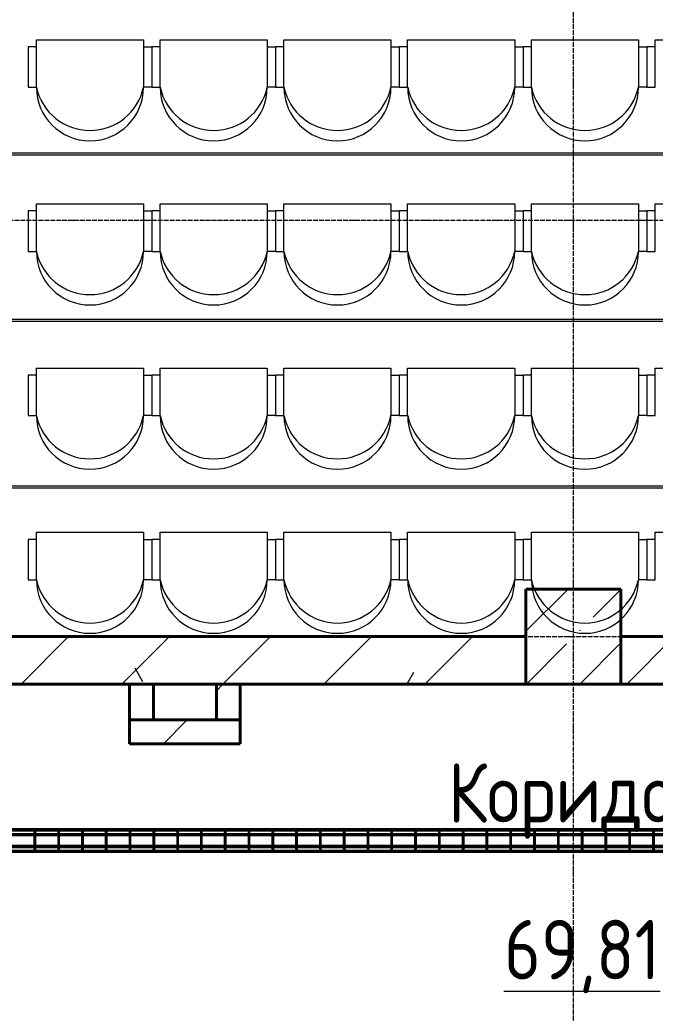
# Model space of a CAD drawing. Header units: millimetres. Extents: x 0 to 351840, y -132678 to 32417.
# Drawn here: x 318507 to 321177, y -43071 to -38896 of the extents above; entities that cross this region are included whole.
import ezdxf
from ezdxf import colors
from ezdxf.entities.mleader import LeaderData, LeaderLine
from ezdxf.math import Vec2, Vec3

# ---------------------------------------------------------------- set-up
doc = ezdxf.new("R2010")
doc.units = ezdxf.units.MM
doc.linetypes.add('BI_линия_сетки', pattern=[25, 20, -2.5, 0, -2.5])
for name, color, linetype, lineweight in [('E-CABL-TRAY-IDEN', 7, 'Continuous', 9), ('Марки помещений', 7, 'Continuous', 20), ('Несущие колонны', 7, 'Continuous', 18), ('Оси', 7, 'Continuous', 9), ('Стены внутренние', 7, 'Continuous', 18), ('Стены наружные', 7, 'Continuous', 18), ('Стены несущие', 7, 'Continuous', 18)]:
    doc.layers.add(name, color=color, linetype=linetype, lineweight=lineweight)
doc.layers.add('Линии', color=7, linetype='Continuous', lineweight=9, true_color=0x00a600)
doc.styles.add('GOST Common_1', font='GOST Common.ttf', dxfattribs={"width": 0.9, "height": 250})
doc.styles.add('новый', font='Шрифт GOST2304A.ttf', dxfattribs={"width": 0.8, "height": 250})
pattern_1 = [(0, (2e-10, 1e-10), (1625.6, 406.4), [67.056, -1152.144, 67.056, -1152.144, -6502.4]), (0, (2e-10, 1e-10), (1625.6, 406.4), [-2438.4, 67.056, -2371.344, 67.056, -1152.144, -2844.8]), (0, (2e-10, 1e-10), (1625.6, 406.4), [-6096, 67.056, -745.744, 67.056, -1964.944]), (120, (609.6, 203.2), (-1164.753, 1204.611), [67.056, -1152.144, 67.056, -1152.144, -6502.4]), (120, (609.6, 203.2), (-1164.753, 1204.611), [-2438.4, 67.056, -2371.344, 67.056, -1152.144, -2844.8]), (120, (609.6, 203.2), (-1164.753, 1204.611), [-6096, 67.056, -745.744, 67.056, -1964.944]), (240, (812.8, 1016), (-460.847, -1611.011), [67.056, -1152.144, 67.056, -1152.144, -6502.4]), (240, (812.8, 1016), (-460.847, -1611.011), [-2438.4, 67.056, -2371.344, 67.056, -1152.144, -2844.8]), (240, (812.8, 1016), (-460.847, -1611.011), [-6096, 67.056, -745.744, 67.056, -1964.944])]
pattern_2 = [(45, (2e-10, 1e-10), (-212.132, 212.132), [])]

# ---------------------------------------------------------------- blocks, each defined once
blk = doc.blocks.new('_DotSmall')
at = {"color": 0, "linetype": 'ByBlock', "const_width": 0.5}
blk.add_lwpolyline([(-0.0625, 0, 1), (0.0625, 0, 1)], format="xyb", close=True, dxfattribs=at)
blk = doc.blocks.new('*U53')
at = {"color": 0, "linetype": 'ByBlock', "lineweight": -2}
for p, q in [((19801.5, 47.5), (187, 47.5)), ((287.3, 42.5), (19801.5, 42.5)), ((6887.3, 42.5), (6887.3, 41.5)), ((6892.3, 41.5), (6892.3, 42.5)), ((6987.3, 42.5), (6987.3, 41.5)), ((6992.3, 41.5), (6992.3, 42.5)), ((7087.3, 42.5), (7087.3, 41.5)), ((7092.3, 41.5), (7092.3, 42.5)), ((7187.3, 42.5), (7187.3, 41.5)), ((7192.3, 41.5), (7192.3, 42.5)), ((7287.3, 42.5), (7287.3, 41.5)), ((7292.3, 41.5), (7292.3, 42.5)), ((7387.3, 42.5), (7387.3, 41.5)), ((7392.3, 41.5), (7392.3, 42.5)), ((7487.3, 42.5), (7487.3, 41.5)), ((7492.3, 41.5), (7492.3, 42.5)), ((7587.3, 42.5), (7587.3, 41.5)), ((7592.3, 41.5), (7592.3, 42.5)), ((7687.3, 42.5), (7687.3, 41.5)), ((7692.3, 41.5), (7692.3, 42.5)), ((7787.3, 42.5), (7787.3, 41.5)), ((7792.3, 41.5), (7792.3, 42.5)), ((7887.3, 42.5), (7887.3, 41.5)), ((7892.3, 41.5), (7892.3, 42.5)), ((7987.3, 42.5), (7987.3, 41.5)), ((7992.3, 41.5), (7992.3, 42.5)), ((8087.3, 42.5), (8087.3, 41.5)), ((8092.3, 41.5), (8092.3, 42.5)), ((8187.3, 42.5), (8187.3, 41.5)), ((8192.3, 41.5), (8192.3, 42.5)), ((8287.3, 42.5), (8287.3, 41.5)), ((8292.3, 41.5), (8292.3, 42.5)), ((8387.3, 42.5), (8387.3, 41.5)), ((8392.3, 41.5), (8392.3, 42.5)), ((8487.3, 42.5), (8487.3, 41.5)), ((8492.3, 41.5), (8492.3, 42.5)), ((8587.3, 42.5), (8587.3, 41.5)), ((8592.3, 41.5), (8592.3, 42.5)), ((8687.3, 42.5), (8687.3, 41.5)), ((8692.3, 41.5), (8692.3, 42.5)), ((8787.3, 42.5), (8787.3, 41.5)), ((8792.3, 41.5), (8792.3, 42.5)), ((8887.3, 42.5), (8887.3, 41.5)), ((8892.3, 41.5), (8892.3, 42.5)), ((8987.3, 42.5), (8987.3, 41.5)), ((8992.3, 41.5), (8992.3, 42.5)), ((9087.3, 42.5), (9087.3, 41.5)), ((9092.3, 41.5), (9092.3, 42.5)), ((9187.3, 42.5), (9187.3, 41.5)), ((9192.3, 41.5), (9192.3, 42.5)), ((9287.3, 42.5), (9287.3, 41.5)), ((9292.3, 41.5), (9292.3, 42.5)), ((9387.3, 42.5), (9387.3, 41.5)), ((9392.3, 41.5), (9392.3, 42.5)), ((9487.3, 42.5), (9487.3, 41.5)), ((9492.3, 41.5), (9492.3, 42.5)), ((19801.5, 27.5), (292.3, 27.5)), ((292.3, 22.5), (19801.5, 22.5)), ((6887.3, 41.5), (6887.3, 40)), ((6887.3, 40), (6887.3, 37.5)), ((6887.3, 37.5), (6887.3, -37.5)), ((6892.3, 40), (6892.3, 41.5)), ((6892.3, 37.5), (6892.3, 40)), ((6892.3, -37.5), (6892.3, 37.5)), ((6987.3, 41.5), (6987.3, 40)), ((6987.3, 40), (6987.3, 37.5)), ((6987.3, 37.5), (6987.3, -37.5)), ((6992.3, 40), (6992.3, 41.5)), ((6992.3, 37.5), (6992.3, 40)), ((6992.3, -37.5), (6992.3, 37.5)), ((7087.3, 41.5), (7087.3, 40)), ((7087.3, 40), (7087.3, 37.5)), ((7087.3, 37.5), (7087.3, -37.5)), ((7092.3, 40), (7092.3, 41.5)), ((7092.3, 37.5), (7092.3, 40)), ((7092.3, -37.5), (7092.3, 37.5)), ((7187.3, 41.5), (7187.3, 40)), ((7187.3, 40), (7187.3, 37.5)), ((7187.3, 37.5), (7187.3, -37.5)), ((7192.3, 40), (7192.3, 41.5)), ((7192.3, 37.5), (7192.3, 40)), ((7192.3, -37.5), (7192.3, 37.5)), ((7287.3, 41.5), (7287.3, 40)), ((7287.3, 40), (7287.3, 37.5)), ((7287.3, 37.5), (7287.3, -37.5)), ((7292.3, 40), (7292.3, 41.5)), ((7292.3, 37.5), (7292.3, 40)), ((7292.3, -37.5), (7292.3, 37.5)), ((7387.3, 41.5), (7387.3, 40)), ((7387.3, 40), (7387.3, 37.5)), ((7387.3, 37.5), (7387.3, -37.5)), ((7392.3, 40), (7392.3, 41.5)), ((7392.3, 37.5), (7392.3, 40)), ((7392.3, -37.5), (7392.3, 37.5)), ((7487.3, 41.5), (7487.3, 40)), ((7487.3, 40), (7487.3, 37.5)), ((7487.3, 37.5), (7487.3, -37.5)), ((7492.3, 40), (7492.3, 41.5)), ((7492.3, 37.5), (7492.3, 40)), ((7492.3, -37.5), (7492.3, 37.5)), ((7587.3, 41.5), (7587.3, 40)), ((7587.3, 40), (7587.3, 37.5)), ((7587.3, 37.5), (7587.3, -37.5)), ((7592.3, 40), (7592.3, 41.5)), ((7592.3, 37.5), (7592.3, 40)), ((7592.3, -37.5), (7592.3, 37.5)), ((7687.3, 41.5), (7687.3, 40)), ((7687.3, 40), (7687.3, 37.5)), ((7687.3, 37.5), (7687.3, -37.5)), ((7692.3, 40), (7692.3, 41.5)), ((7692.3, 37.5), (7692.3, 40)), ((7692.3, -37.5), (7692.3, 37.5)), ((7787.3, 41.5), (7787.3, 40)), ((7787.3, 40), (7787.3, 37.5)), ((7787.3, 37.5), (7787.3, -37.5)), ((7792.3, 40), (7792.3, 41.5)), ((7792.3, 37.5), (7792.3, 40)), ((7792.3, -37.5), (7792.3, 37.5)), ((7887.3, 41.5), (7887.3, 40)), ((7887.3, 40), (7887.3, 37.5)), ((7887.3, 37.5), (7887.3, -37.5)), ((7892.3, 40), (7892.3, 41.5)), ((7892.3, 37.5), (7892.3, 40)), ((7892.3, -37.5), (7892.3, 37.5)), ((7987.3, 41.5), (7987.3, 40)), ((7987.3, 40), (7987.3, 37.5)), ((7987.3, 37.5), (7987.3, -37.5)), ((7992.3, 40), (7992.3, 41.5)), ((7992.3, 37.5), (7992.3, 40)), ((7992.3, -37.5), (7992.3, 37.5)), ((8087.3, 41.5), (8087.3, 40)), ((8087.3, 40), (8087.3, 37.5)), ((8087.3, 37.5), (8087.3, -37.5)), ((8092.3, 40), (8092.3, 41.5)), ((8092.3, 37.5), (8092.3, 40)), ((8092.3, -37.5), (8092.3, 37.5)), ((8187.3, 41.5), (8187.3, 40)), ((8187.3, 40), (8187.3, 37.5)), ((8187.3, 37.5), (8187.3, -37.5)), ((8192.3, 40), (8192.3, 41.5)), ((8192.3, 37.5), (8192.3, 40)), ((8192.3, -37.5), (8192.3, 37.5)), ((8287.3, 41.5), (8287.3, 40)), ((8287.3, 40), (8287.3, 37.5)), ((8287.3, 37.5), (8287.3, -37.5)), ((8292.3, 40), (8292.3, 41.5)), ((8292.3, 37.5), (8292.3, 40)), ((8292.3, -37.5), (8292.3, 37.5)), ((8387.3, 41.5), (8387.3, 40)), ((8387.3, 40), (8387.3, 37.5)), ((8387.3, 37.5), (8387.3, -37.5)), ((8392.3, 40), (8392.3, 41.5)), ((8392.3, 37.5), (8392.3, 40)), ((8392.3, -37.5), (8392.3, 37.5)), ((8487.3, 41.5), (8487.3, 40)), ((8487.3, 40), (8487.3, 37.5)), ((8487.3, 37.5), (8487.3, -37.5)), ((8492.3, 40), (8492.3, 41.5)), ((8492.3, 37.5), (8492.3, 40)), ((8492.3, -37.5), (8492.3, 37.5)), ((8587.3, 41.5), (8587.3, 40)), ((8587.3, 40), (8587.3, 37.5)), ((8587.3, 37.5), (8587.3, -37.5)), ((8592.3, 40), (8592.3, 41.5)), ((8592.3, 37.5), (8592.3, 40)), ((8592.3, -37.5), (8592.3, 37.5)), ((8687.3, 41.5), (8687.3, 40)), ((8687.3, 40), (8687.3, 37.5)), ((8687.3, 37.5), (8687.3, -37.5)), ((8692.3, 40), (8692.3, 41.5)), ((8692.3, 37.5), (8692.3, 40)), ((8692.3, -37.5), (8692.3, 37.5)), ((8787.3, 41.5), (8787.3, 40)), ((8787.3, 40), (8787.3, 37.5)), ((8787.3, 37.5), (8787.3, -37.5)), ((8792.3, 40), (8792.3, 41.5)), ((8792.3, 37.5), (8792.3, 40)), ((8792.3, -37.5), (8792.3, 37.5)), ((8887.3, 41.5), (8887.3, 40)), ((8887.3, 40), (8887.3, 37.5)), ((8887.3, 37.5), (8887.3, -37.5)), ((8892.3, 40), (8892.3, 41.5)), ((8892.3, 37.5), (8892.3, 40)), ((8892.3, -37.5), (8892.3, 37.5)), ((8987.3, 41.5), (8987.3, 40)), ((8987.3, 40), (8987.3, 37.5)), ((8987.3, 37.5), (8987.3, -37.5)), ((8992.3, 40), (8992.3, 41.5)), ((8992.3, 37.5), (8992.3, 40)), ((8992.3, -37.5), (8992.3, 37.5)), ((9087.3, 41.5), (9087.3, 40)), ((9087.3, 40), (9087.3, 37.5)), ((9087.3, 37.5), (9087.3, -37.5)), ((9092.3, 40), (9092.3, 41.5)), ((9092.3, 37.5), (9092.3, 40)), ((9092.3, -37.5), (9092.3, 37.5)), ((9187.3, 41.5), (9187.3, 40)), ((9187.3, 40), (9187.3, 37.5)), ((9187.3, 37.5), (9187.3, -37.5)), ((9192.3, 40), (9192.3, 41.5)), ((9192.3, 37.5), (9192.3, 40)), ((9192.3, -37.5), (9192.3, 37.5)), ((9287.3, 41.5), (9287.3, 40)), ((9287.3, 40), (9287.3, 37.5)), ((9287.3, 37.5), (9287.3, -37.5)), ((9292.3, 40), (9292.3, 41.5)), ((9292.3, 37.5), (9292.3, 40)), ((9292.3, -37.5), (9292.3, 37.5)), ((9387.3, 41.5), (9387.3, 40)), ((9387.3, 40), (9387.3, 37.5)), ((9387.3, 37.5), (9387.3, -37.5)), ((9392.3, 40), (9392.3, 41.5)), ((9392.3, 37.5), (9392.3, 40)), ((9392.3, -37.5), (9392.3, 37.5)), ((9487.3, 41.5), (9487.3, 40)), ((9487.3, 40), (9487.3, 37.5)), ((9487.3, 37.5), (9487.3, -37.5)), ((9492.3, 40), (9492.3, 41.5)), ((9492.3, 37.5), (9492.3, 40)), ((9492.3, -37.5), (9492.3, 37.5)), ((19801.5, -22.5), (292.3, -22.5)), ((292.3, -27.5), (19801.5, -27.5)), ((6887.3, -37.5), (6887.3, -40)), ((6887.3, -40), (6887.3, -41.5)), ((6887.3, -41.5), (6887.3, -42.5)), ((6892.3, -40), (6892.3, -37.5)), ((6892.3, -41.5), (6892.3, -40)), ((6892.3, -42.5), (6892.3, -41.5)), ((6987.3, -37.5), (6987.3, -40)), ((6987.3, -40), (6987.3, -41.5)), ((6987.3, -41.5), (6987.3, -42.5)), ((6992.3, -40), (6992.3, -37.5)), ((6992.3, -41.5), (6992.3, -40)), ((6992.3, -42.5), (6992.3, -41.5)), ((7087.3, -37.5), (7087.3, -40)), ((7087.3, -40), (7087.3, -41.5)), ((7087.3, -41.5), (7087.3, -42.5)), ((7092.3, -40), (7092.3, -37.5)), ((7092.3, -41.5), (7092.3, -40)), ((7092.3, -42.5), (7092.3, -41.5)), ((7187.3, -37.5), (7187.3, -40)), ((7187.3, -40), (7187.3, -41.5)), ((7187.3, -41.5), (7187.3, -42.5)), ((7192.3, -40), (7192.3, -37.5)), ((7192.3, -41.5), (7192.3, -40)), ((7192.3, -42.5), (7192.3, -41.5)), ((7287.3, -37.5), (7287.3, -40)), ((7287.3, -40), (7287.3, -41.5)), ((7287.3, -41.5), (7287.3, -42.5)), ((7292.3, -40), (7292.3, -37.5)), ((7292.3, -41.5), (7292.3, -40)), ((7292.3, -42.5), (7292.3, -41.5)), ((7387.3, -37.5), (7387.3, -40)), ((7387.3, -40), (7387.3, -41.5)), ((7387.3, -41.5), (7387.3, -42.5)), ((7392.3, -40), (7392.3, -37.5)), ((7392.3, -41.5), (7392.3, -40)), ((7392.3, -42.5), (7392.3, -41.5)), ((7487.3, -37.5), (7487.3, -40)), ((7487.3, -40), (7487.3, -41.5)), ((7487.3, -41.5), (7487.3, -42.5)), ((7492.3, -40), (7492.3, -37.5)), ((7492.3, -41.5), (7492.3, -40)), ((7492.3, -42.5), (7492.3, -41.5)), ((7587.3, -37.5), (7587.3, -40)), ((7587.3, -40), (7587.3, -41.5)), ((7587.3, -41.5), (7587.3, -42.5)), ((7592.3, -40), (7592.3, -37.5)), ((7592.3, -41.5), (7592.3, -40)), ((7592.3, -42.5), (7592.3, -41.5)), ((7687.3, -37.5), (7687.3, -40)), ((7687.3, -40), (7687.3, -41.5)), ((7687.3, -41.5), (7687.3, -42.5)), ((7692.3, -40), (7692.3, -37.5)), ((7692.3, -41.5), (7692.3, -40)), ((7692.3, -42.5), (7692.3, -41.5)), ((7787.3, -37.5), (7787.3, -40)), ((7787.3, -40), (7787.3, -41.5)), ((7787.3, -41.5), (7787.3, -42.5)), ((7792.3, -40), (7792.3, -37.5)), ((7792.3, -41.5), (7792.3, -40)), ((7792.3, -42.5), (7792.3, -41.5)), ((7887.3, -37.5), (7887.3, -40)), ((7887.3, -40), (7887.3, -41.5)), ((7887.3, -41.5), (7887.3, -42.5)), ((7892.3, -40), (7892.3, -37.5)), ((7892.3, -41.5), (7892.3, -40)), ((7892.3, -42.5), (7892.3, -41.5)), ((7987.3, -37.5), (7987.3, -40)), ((7987.3, -40), (7987.3, -41.5)), ((7987.3, -41.5), (7987.3, -42.5)), ((7992.3, -40), (7992.3, -37.5)), ((7992.3, -41.5), (7992.3, -40)), ((7992.3, -42.5), (7992.3, -41.5)), ((8087.3, -37.5), (8087.3, -40)), ((8087.3, -40), (8087.3, -41.5)), ((8087.3, -41.5), (8087.3, -42.5)), ((8092.3, -40), (8092.3, -37.5)), ((8092.3, -41.5), (8092.3, -40)), ((8092.3, -42.5), (8092.3, -41.5)), ((8187.3, -37.5), (8187.3, -40)), ((8187.3, -40), (8187.3, -41.5)), ((8187.3, -41.5), (8187.3, -42.5)), ((8192.3, -40), (8192.3, -37.5)), ((8192.3, -41.5), (8192.3, -40)), ((8192.3, -42.5), (8192.3, -41.5)), ((8287.3, -37.5), (8287.3, -40)), ((8287.3, -40), (8287.3, -41.5)), ((8287.3, -41.5), (8287.3, -42.5)), ((8292.3, -40), (8292.3, -37.5)), ((8292.3, -41.5), (8292.3, -40)), ((8292.3, -42.5), (8292.3, -41.5)), ((8387.3, -37.5), (8387.3, -40)), ((8387.3, -40), (8387.3, -41.5)), ((8387.3, -41.5), (8387.3, -42.5)), ((8392.3, -40), (8392.3, -37.5)), ((8392.3, -41.5), (8392.3, -40)), ((8392.3, -42.5), (8392.3, -41.5)), ((8487.3, -37.5), (8487.3, -40)), ((8487.3, -40), (8487.3, -41.5)), ((8487.3, -41.5), (8487.3, -42.5)), ((8492.3, -40), (8492.3, -37.5)), ((8492.3, -41.5), (8492.3, -40)), ((8492.3, -42.5), (8492.3, -41.5)), ((8587.3, -37.5), (8587.3, -40)), ((8587.3, -40), (8587.3, -41.5)), ((8587.3, -41.5), (8587.3, -42.5)), ((8592.3, -40), (8592.3, -37.5)), ((8592.3, -41.5), (8592.3, -40)), ((8592.3, -42.5), (8592.3, -41.5)), ((8687.3, -37.5), (8687.3, -40)), ((8687.3, -40), (8687.3, -41.5)), ((8687.3, -41.5), (8687.3, -42.5)), ((8692.3, -40), (8692.3, -37.5)), ((8692.3, -41.5), (8692.3, -40)), ((8692.3, -42.5), (8692.3, -41.5)), ((8787.3, -37.5), (8787.3, -40)), ((8787.3, -40), (8787.3, -41.5)), ((8787.3, -41.5), (8787.3, -42.5)), ((8792.3, -40), (8792.3, -37.5)), ((8792.3, -41.5), (8792.3, -40)), ((8792.3, -42.5), (8792.3, -41.5)), ((8887.3, -37.5), (8887.3, -40)), ((8887.3, -40), (8887.3, -41.5)), ((8887.3, -41.5), (8887.3, -42.5)), ((8892.3, -40), (8892.3, -37.5)), ((8892.3, -41.5), (8892.3, -40)), ((8892.3, -42.5), (8892.3, -41.5)), ((8987.3, -37.5), (8987.3, -40)), ((8987.3, -40), (8987.3, -41.5)), ((8987.3, -41.5), (8987.3, -42.5)), ((8992.3, -40), (8992.3, -37.5)), ((8992.3, -41.5), (8992.3, -40)), ((8992.3, -42.5), (8992.3, -41.5)), ((9087.3, -37.5), (9087.3, -40)), ((9087.3, -40), (9087.3, -41.5)), ((9087.3, -41.5), (9087.3, -42.5)), ((9092.3, -40), (9092.3, -37.5)), ((9092.3, -41.5), (9092.3, -40)), ((9092.3, -42.5), (9092.3, -41.5)), ((9187.3, -37.5), (9187.3, -40)), ((9187.3, -40), (9187.3, -41.5)), ((9187.3, -41.5), (9187.3, -42.5)), ((9192.3, -40), (9192.3, -37.5)), ((9192.3, -41.5), (9192.3, -40)), ((9192.3, -42.5), (9192.3, -41.5)), ((9287.3, -37.5), (9287.3, -40)), ((9287.3, -40), (9287.3, -41.5)), ((9287.3, -41.5), (9287.3, -42.5)), ((9292.3, -40), (9292.3, -37.5)), ((9292.3, -41.5), (9292.3, -40)), ((9292.3, -42.5), (9292.3, -41.5)), ((9387.3, -37.5), (9387.3, -40)), ((9387.3, -40), (9387.3, -41.5)), ((9387.3, -41.5), (9387.3, -42.5)), ((9392.3, -40), (9392.3, -37.5)), ((9392.3, -41.5), (9392.3, -40)), ((9392.3, -42.5), (9392.3, -41.5)), ((9487.3, -37.5), (9487.3, -40)), ((9487.3, -40), (9487.3, -41.5)), ((9487.3, -41.5), (9487.3, -42.5)), ((9492.3, -40), (9492.3, -37.5)), ((9492.3, -41.5), (9492.3, -40)), ((9492.3, -42.5), (9492.3, -41.5)), ((187, -47.5), (19801.5, -47.5)), ((19801.5, -42.5), (287.3, -42.5))]:
    blk.add_line(p, q, dxfattribs=at)
for centre, start, end in [((6889.8, 40), 180, 0), ((6989.8, 40), 180, 0), ((7089.8, 40), 180, 0), ((7189.8, 40), 180, 0), ((7289.8, 40), 180, 0), ((7389.8, 40), 180, 0), ((7489.8, 40), 180, 0), ((7589.8, 40), 180, 0), ((7689.8, 40), 180, 0), ((7789.8, 40), 180, 0), ((7889.8, 40), 180, 0), ((7989.8, 40), 180, 0), ((8089.8, 40), 180, 0), ((8189.8, 40), 180, 0), ((8289.8, 40), 180, 0), ((8389.8, 40), 180, 0), ((8489.8, 40), 180, 0), ((8589.8, 40), 180, 0), ((8689.8, 40), 180, 0), ((8789.8, 40), 180, 0), ((8889.8, 40), 180, 0), ((8989.8, 40), 180, 0), ((9089.8, 40), 180, 0), ((9189.8, 40), 180, 0), ((9289.8, 40), 180, 0), ((9389.8, 40), 180, 0), ((9489.8, 40), 180, 0), ((6889.8, -40), 0, 180), ((6989.8, -40), 0, 180), ((7089.8, -40), 0, 180), ((7189.8, -40), 0, 180), ((7289.8, -40), 0, 180), ((7389.8, -40), 0, 180), ((7489.8, -40), 0, 180), ((7589.8, -40), 0, 180), ((7689.8, -40), 0, 180), ((7789.8, -40), 0, 180), ((7889.8, -40), 0, 180), ((7989.8, -40), 0, 180), ((8089.8, -40), 0, 180), ((8189.8, -40), 0, 180), ((8289.8, -40), 0, 180), ((8389.8, -40), 0, 180), ((8489.8, -40), 0, 180), ((8589.8, -40), 0, 180), ((8689.8, -40), 0, 180), ((8789.8, -40), 0, 180), ((8889.8, -40), 0, 180), ((8989.8, -40), 0, 180), ((9089.8, -40), 0, 180), ((9189.8, -40), 0, 180), ((9289.8, -40), 0, 180), ((9389.8, -40), 0, 180), ((9489.8, -40), 0, 180)]:
    blk.add_arc(centre, 2.5, start, end, dxfattribs=at)
blk = doc.blocks.new('_временные_конструкции_колонны_монолитные_прямоугольная - _временная_конструкция_колонна_400x400-V10-01 Этаж__0_000___Отделочный_')
at = {"layer": 'Несущие колонны', "lineweight": 9}
h = blk.add_hatch(dxfattribs=at)
h.set_pattern_fill('FP_12', color=9, style=0, pattern_type=2)
h.set_pattern_definition([(45, (-21400, -7900), (84.1895, 308.696), [396.875, -79.375, 3.353, -76.022])])
h.paths.add_polyline_path([(200, -200), (200, 200), (-200, 200), (-200, -200)])
at = {"layer": 'Несущие колонны', "color": 9, "lineweight": 40}
for p, q in [((200, 200), (-200, 200)), ((-200, 200), (-200, -200)), ((200, -200), (200, 200)), ((-200, -200), (200, -200))]:
    blk.add_line(p, q, dxfattribs=at)
blk = doc.blocks.new('A$C13a22a9d')
at = {"layer": 'Стены внутренние', "lineweight": 9}
h = blk.add_hatch(dxfattribs=at)
h.set_pattern_fill('FP_35', color=9, style=0, pattern_type=2)
h.set_pattern_definition(pattern_1)
h.paths.add_polyline_path([(20721, 7700), (21200, 7700), (21200, 7900), (18067, 7900), (18067, 7700)])
h.paths.add_polyline_path([(16757, 7700), (16757, 7900), (16100, 7900), (16100, 7700)])
h = blk.add_hatch(dxfattribs=at)
h.set_pattern_fill('FP_36', color=9, style=0, pattern_type=2)
h.set_pattern_definition(pattern_2)
h.paths.add_polyline_path([(20721, 7700), (21200, 7700), (21200, 7900), (18067, 7900), (18067, 7700)])
h.paths.add_polyline_path([(16757, 7700), (16757, 7900), (16100, 7900), (16100, 7700)])
h = blk.add_hatch(dxfattribs=at)
h.set_pattern_fill('FP_35', color=9, style=0, pattern_type=2)
h.set_pattern_definition(pattern_1)
h.paths.add_polyline_path([(26750, 7700), (26750, 7900), (26650, 7900), (26650, 7700)])
h.paths.add_polyline_path([(25340, 7700), (25340, 7900), (21600, 7900), (21600, 7700), (24404.3, 7700)])
h = blk.add_hatch(dxfattribs=at)
h.set_pattern_fill('FP_36', color=9, style=0, pattern_type=2)
h.set_pattern_definition(pattern_2)
h.paths.add_polyline_path([(26750, 7700), (26750, 7900), (26650, 7900), (26650, 7700)])
h.paths.add_polyline_path([(25340, 7700), (25340, 7900), (21600, 7900), (21600, 7700), (24404.3, 7700)])
h = blk.add_hatch(dxfattribs=at)
h.set_pattern_fill('FP_36', color=9, style=0, pattern_type=2)
h.set_pattern_definition(pattern_2)
h.paths.add_polyline_path([(19534.9, 7550), (19634.9, 7550), (19634.9, 7700), (19534.9, 7700)])
h = blk.add_hatch(dxfattribs=at)
h.set_pattern_fill('FP_36', color=9, style=0, pattern_type=2)
h.set_pattern_definition(pattern_2)
h.paths.add_polyline_path([(19899.6, 7550), (19999.6, 7550), (19999.6, 7700), (19899.6, 7700)])
h = blk.add_hatch(dxfattribs=at)
h.set_pattern_fill('FP_36', color=9, style=0, pattern_type=2)
h.set_pattern_definition(pattern_2)
h.paths.add_polyline_path([(19999.6, 7450), (19999.6, 7550), (19534.9, 7550), (19534.9, 7450)])
at = {"layer": 'Линии', "color": 9, "lineweight": 18}
for p, q in [((19143.2, 10408.8), (19593.2, 10408.8)), ((19143.2, 10208.8), (19143.2, 10408.8)), ((19593.2, 10408.8), (19593.2, 10208.8)), ((19663.2, 10408.8), (20113.3, 10408.8)), ((19663.2, 10208.8), (19663.2, 10408.8)), ((20113.3, 10408.8), (20113.3, 10208.8)), ((20183.3, 10408.8), (20633.4, 10408.8)), ((20183.3, 10208.8), (20183.3, 10408.8)), ((20633.4, 10408.8), (20633.4, 10208.8)), ((20703.4, 10408.8), (21153.5, 10408.8)), ((20703.4, 10208.8), (20703.4, 10408.8)), ((21153.5, 10408.8), (21153.5, 10208.8)), ((21223.5, 10408.8), (21673.6, 10408.8)), ((21223.5, 10208.8), (21223.5, 10408.8)), ((21673.6, 10408.8), (21673.6, 10208.8)), ((21743.6, 10408.8), (22193.7, 10408.8)), ((21743.6, 10208.8), (21743.6, 10408.8)), ((19108.2, 10378.8), (19108.2, 10208.8)), ((19143.2, 10378.8), (19108.2, 10378.8)), ((19593.2, 10378.8), (19628.2, 10378.8)), ((19628.2, 10378.8), (19628.2, 10208.8)), ((19628.2, 10378.8), (19628.2, 10208.8)), ((19663.2, 10378.8), (19628.2, 10378.8)), ((20113.3, 10378.8), (20148.3, 10378.8)), ((20148.3, 10378.8), (20148.3, 10208.8)), ((20148.3, 10378.8), (20148.3, 10208.8)), ((20183.3, 10378.8), (20148.3, 10378.8)), ((20633.4, 10378.8), (20668.4, 10378.8)), ((20668.4, 10378.8), (20668.4, 10208.8)), ((20668.4, 10378.8), (20668.4, 10208.8)), ((20703.4, 10378.8), (20668.4, 10378.8)), ((21153.5, 10378.8), (21188.5, 10378.8)), ((21188.5, 10378.8), (21188.5, 10208.8)), ((21188.5, 10378.8), (21188.5, 10208.8)), ((21223.5, 10378.8), (21188.5, 10378.8)), ((21673.6, 10378.8), (21708.6, 10378.8)), ((21708.6, 10378.8), (21708.6, 10208.8)), ((21708.6, 10378.8), (21708.6, 10208.8)), ((21743.6, 10378.8), (21708.6, 10378.8)), ((19108.2, 10208.8), (19143.2, 10208.8)), ((19628.2, 10208.8), (19593.2, 10208.8)), ((19628.2, 10208.8), (19663.2, 10208.8)), ((20148.3, 10208.8), (20113.3, 10208.8)), ((20148.3, 10208.8), (20183.3, 10208.8)), ((20668.4, 10208.8), (20633.4, 10208.8)), ((20668.4, 10208.8), (20703.4, 10208.8)), ((21188.5, 10208.8), (21153.5, 10208.8)), ((21188.5, 10208.8), (21223.5, 10208.8)), ((21708.6, 10208.8), (21673.6, 10208.8)), ((21708.6, 10208.8), (21743.6, 10208.8)), ((19108.2, 9688.8), (19108.2, 9518.8)), ((19143.2, 9688.8), (19108.2, 9688.8)), ((19143.2, 9718.8), (19593.2, 9718.8)), ((19143.2, 9518.8), (19143.2, 9718.8)), ((19593.2, 9718.8), (19593.2, 9518.8)), ((19593.2, 9688.8), (19628.2, 9688.8)), ((19628.2, 9688.8), (19628.2, 9518.8)), ((19628.2, 9688.8), (19628.2, 9518.8)), ((19663.2, 9688.8), (19628.2, 9688.8)), ((19663.2, 9718.8), (20113.3, 9718.8)), ((19663.2, 9518.8), (19663.2, 9718.8)), ((20113.3, 9718.8), (20113.3, 9518.8)), ((20113.3, 9688.8), (20148.3, 9688.8)), ((20148.3, 9688.8), (20148.3, 9518.8)), ((20148.3, 9688.8), (20148.3, 9518.8)), ((20183.3, 9688.8), (20148.3, 9688.8)), ((20183.3, 9718.8), (20633.4, 9718.8)), ((20183.3, 9518.8), (20183.3, 9718.8)), ((20633.4, 9718.8), (20633.4, 9518.8)), ((20633.4, 9688.8), (20668.4, 9688.8)), ((20668.4, 9688.8), (20668.4, 9518.8)), ((20668.4, 9688.8), (20668.4, 9518.8)), ((20703.4, 9688.8), (20668.4, 9688.8)), ((20703.4, 9718.8), (21153.5, 9718.8)), ((20703.4, 9518.8), (20703.4, 9718.8)), ((21153.5, 9718.8), (21153.5, 9518.8)), ((21153.5, 9688.8), (21188.5, 9688.8)), ((21188.5, 9688.8), (21188.5, 9518.8)), ((21188.5, 9688.8), (21188.5, 9518.8)), ((21223.5, 9688.8), (21188.5, 9688.8)), ((21223.5, 9718.8), (21673.6, 9718.8)), ((21223.5, 9518.8), (21223.5, 9718.8)), ((21673.6, 9718.8), (21673.6, 9518.8)), ((21673.6, 9688.8), (21708.6, 9688.8)), ((21708.6, 9688.8), (21708.6, 9518.8)), ((21708.6, 9688.8), (21708.6, 9518.8)), ((21743.6, 9688.8), (21708.6, 9688.8)), ((21743.6, 9718.8), (22193.7, 9718.8)), ((21743.6, 9518.8), (21743.6, 9718.8)), ((19108.2, 9518.8), (19143.2, 9518.8)), ((19628.2, 9518.8), (19593.2, 9518.8)), ((19628.2, 9518.8), (19663.2, 9518.8)), ((20148.3, 9518.8), (20113.3, 9518.8)), ((20148.3, 9518.8), (20183.3, 9518.8)), ((20668.4, 9518.8), (20633.4, 9518.8)), ((20668.4, 9518.8), (20703.4, 9518.8)), ((21188.5, 9518.8), (21153.5, 9518.8)), ((21188.5, 9518.8), (21223.5, 9518.8)), ((21708.6, 9518.8), (21673.6, 9518.8)), ((21708.6, 9518.8), (21743.6, 9518.8)), ((19143.2, 9028.8), (19593.2, 9028.8)), ((19143.2, 8828.8), (19143.2, 9028.8)), ((19593.2, 9028.8), (19593.2, 8828.8)), ((19663.2, 9028.8), (20113.3, 9028.8)), ((19663.2, 8828.8), (19663.2, 9028.8)), ((20113.3, 9028.8), (20113.3, 8828.8)), ((20183.3, 9028.8), (20633.4, 9028.8)), ((20183.3, 8828.8), (20183.3, 9028.8)), ((20633.4, 9028.8), (20633.4, 8828.8)), ((20703.4, 9028.8), (21153.5, 9028.8)), ((20703.4, 8828.8), (20703.4, 9028.8)), ((21153.5, 9028.8), (21153.5, 8828.8)), ((21223.5, 9028.8), (21673.6, 9028.8)), ((21223.5, 8828.8), (21223.5, 9028.8)), ((21673.6, 9028.8), (21673.6, 8828.8)), ((21743.6, 9028.8), (22193.7, 9028.8)), ((21743.6, 8828.8), (21743.6, 9028.8)), ((19108.2, 8998.8), (19108.2, 8828.8)), ((19143.2, 8998.8), (19108.2, 8998.8)), ((19593.2, 8998.8), (19628.2, 8998.8)), ((19628.2, 8998.8), (19628.2, 8828.8)), ((19628.2, 8998.8), (19628.2, 8828.8)), ((19663.2, 8998.8), (19628.2, 8998.8)), ((20113.3, 8998.8), (20148.3, 8998.8)), ((20148.3, 8998.8), (20148.3, 8828.8)), ((20148.3, 8998.8), (20148.3, 8828.8)), ((20183.3, 8998.8), (20148.3, 8998.8)), ((20633.4, 8998.8), (20668.4, 8998.8)), ((20668.4, 8998.8), (20668.4, 8828.8)), ((20668.4, 8998.8), (20668.4, 8828.8)), ((20703.4, 8998.8), (20668.4, 8998.8)), ((21153.5, 8998.8), (21188.5, 8998.8)), ((21188.5, 8998.8), (21188.5, 8828.8)), ((21188.5, 8998.8), (21188.5, 8828.8)), ((21223.5, 8998.8), (21188.5, 8998.8)), ((21673.6, 8998.8), (21708.6, 8998.8)), ((21708.6, 8998.8), (21708.6, 8828.8)), ((21708.6, 8998.8), (21708.6, 8828.8)), ((21743.6, 8998.8), (21708.6, 8998.8)), ((19108.2, 8828.8), (19143.2, 8828.8)), ((19628.2, 8828.8), (19593.2, 8828.8)), ((19628.2, 8828.8), (19663.2, 8828.8)), ((20148.3, 8828.8), (20113.3, 8828.8)), ((20148.3, 8828.8), (20183.3, 8828.8)), ((20668.4, 8828.8), (20633.4, 8828.8)), ((20668.4, 8828.8), (20703.4, 8828.8)), ((21188.5, 8828.8), (21153.5, 8828.8)), ((21188.5, 8828.8), (21223.5, 8828.8)), ((21708.6, 8828.8), (21673.6, 8828.8)), ((21708.6, 8828.8), (21743.6, 8828.8)), ((19108.2, 8308.8), (19108.2, 8138.8)), ((19143.2, 8308.8), (19108.2, 8308.8)), ((19143.2, 8338.8), (19593.2, 8338.8)), ((19143.2, 8138.8), (19143.2, 8338.8)), ((19593.2, 8338.8), (19593.2, 8138.8)), ((19593.2, 8308.8), (19628.2, 8308.8)), ((19628.2, 8308.8), (19628.2, 8138.8)), ((19628.2, 8308.8), (19628.2, 8138.8)), ((19663.2, 8308.8), (19628.2, 8308.8)), ((19663.2, 8338.8), (20113.3, 8338.8)), ((19663.2, 8138.8), (19663.2, 8338.8)), ((20113.3, 8338.8), (20113.3, 8138.8)), ((20113.3, 8308.8), (20148.3, 8308.8)), ((20148.3, 8308.8), (20148.3, 8138.8)), ((20148.3, 8308.8), (20148.3, 8138.8)), ((20183.3, 8308.8), (20148.3, 8308.8)), ((20183.3, 8338.8), (20633.4, 8338.8)), ((20183.3, 8138.8), (20183.3, 8338.8)), ((20633.4, 8338.8), (20633.4, 8138.8)), ((20633.4, 8308.8), (20668.4, 8308.8)), ((20668.4, 8308.8), (20668.4, 8138.8)), ((20668.4, 8308.8), (20668.4, 8138.8)), ((20703.4, 8308.8), (20668.4, 8308.8)), ((20703.4, 8338.8), (21153.5, 8338.8)), ((20703.4, 8138.8), (20703.4, 8338.8)), ((21153.5, 8338.8), (21153.5, 8138.8)), ((21153.5, 8308.8), (21188.5, 8308.8)), ((21188.5, 8308.8), (21188.5, 8138.8)), ((21188.5, 8308.8), (21188.5, 8138.8)), ((21223.5, 8308.8), (21188.5, 8308.8)), ((21223.5, 8338.8), (21673.6, 8338.8)), ((21223.5, 8138.8), (21223.5, 8338.8)), ((21673.6, 8338.8), (21673.6, 8138.8)), ((21673.6, 8308.8), (21708.6, 8308.8)), ((21708.6, 8308.8), (21708.6, 8138.8)), ((21708.6, 8308.8), (21708.6, 8138.8)), ((21743.6, 8308.8), (21708.6, 8308.8)), ((21743.6, 8338.8), (22193.7, 8338.8)), ((21743.6, 8138.8), (21743.6, 8338.8)), ((19108.2, 8138.8), (19143.2, 8138.8)), ((19628.2, 8138.8), (19593.2, 8138.8)), ((19628.2, 8138.8), (19663.2, 8138.8)), ((20148.3, 8138.8), (20113.3, 8138.8)), ((20148.3, 8138.8), (20183.3, 8138.8)), ((20668.4, 8138.8), (20633.4, 8138.8)), ((20668.4, 8138.8), (20703.4, 8138.8)), ((21188.5, 8138.8), (21153.5, 8138.8)), ((21188.5, 8138.8), (21223.5, 8138.8)), ((21708.6, 8138.8), (21673.6, 8138.8)), ((21708.6, 8138.8), (21743.6, 8138.8))]:
    blk.add_line(p, q, dxfattribs=at)
for centre, radius, start, end in [((19368.2, 10257.4), 230.2, 192.1991, 347.8009), ((19368.2, 10208.8), 225, 180, 0), ((19888.3, 10257.4), 230.2, 192.1991, 347.8009), ((19888.3, 10208.8), 225, 180, 360), ((20408.4, 10257.4), 230.2, 192.1991, 347.8009), ((20408.4, 10208.8), 225, 180, 360), ((20928.5, 10257.4), 230.2, 192.1991, 347.8009), ((20928.5, 10208.8), 225, 180, 0), ((21448.5, 10257.4), 230.2, 192.1991, 347.8009), ((21448.5, 10208.8), 225, 180, 0), ((19368.2, 9567.4), 230.2, 192.1991, 347.8009), ((19368.2, 9518.8), 225, 180, 360), ((19888.3, 9567.4), 230.2, 192.1991, 347.8009), ((19888.3, 9518.8), 225, 180, 0), ((20408.4, 9567.4), 230.2, 192.1991, 347.8009), ((20408.4, 9518.8), 225, 180, 0), ((20928.5, 9567.4), 230.2, 192.1991, 347.8009), ((20928.5, 9518.8), 225, 180, 0), ((21448.5, 9567.4), 230.2, 192.1991, 347.8009), ((21448.5, 9518.8), 225, 180, 0), ((19368.2, 8877.4), 230.2, 192.1991, 347.8009), ((19368.2, 8828.8), 225, 180, 0), ((19888.3, 8877.4), 230.2, 192.1991, 347.8009), ((19888.3, 8828.8), 225, 180, 360), ((20408.4, 8877.4), 230.2, 192.1991, 347.8009), ((20408.4, 8828.8), 225, 180, 0), ((20928.5, 8877.4), 230.2, 192.1991, 347.8009), ((20928.5, 8828.8), 225, 180, 0), ((21448.5, 8877.4), 230.2, 192.1991, 347.8009), ((21448.5, 8828.8), 225, 180, 0), ((19368.2, 8187.4), 230.2, 192.1991, 347.8009), ((19368.2, 8138.8), 225, 180, 0), ((19888.3, 8187.4), 230.2, 192.1991, 347.8009), ((19888.3, 8138.8), 225, 180, 0), ((20408.4, 8187.4), 230.2, 192.1991, 347.8009), ((20408.4, 8138.8), 225, 180, 0), ((20928.5, 8187.4), 230.2, 192.1991, 347.8009), ((20928.5, 8138.8), 225, 180, 0), ((21448.5, 8187.4), 230.2, 192.1991, 347.8009), ((21448.5, 8138.8), 225, 180, 0)]:
    blk.add_arc(centre, radius, start, end, dxfattribs=at)
at = {"layer": 'Оси', "color": 9, "linetype": 'BI_линия_сетки'}
for p, q in [((21400, -3627.3), (21400, 29372.3)), ((-4869.1, 9650), (49050, 9650)), ((-4869.1, 7900), (49050, 7900))]:
    blk.add_line(p, q, dxfattribs=at)
at = {"layer": 'Стены наружные', "color": 9}
for p, q in [((18077, 9933.7), (25335, 9933.7)), ((25335, 9923.7), (18077, 9923.7)), ((18077, 9233.7), (25335, 9233.7)), ((25335, 9223.7), (18077, 9223.7)), ((18077, 8533.7), (25335, 8533.7)), ((25335, 8523.7), (18077, 8523.7))]:
    blk.add_line(p, q, dxfattribs=at)
at = {"layer": 'Стены несущие', "color": 9, "lineweight": 40}
for p, q in [((21200, 7900), (18067, 7900)), ((25340, 7900), (21600, 7900)), ((18067, 7700), (21200, 7700)), ((19534.9, 7700), (19534.9, 7450)), ((19634.9, 7550), (19634.9, 7700)), ((19899.6, 7700), (19899.6, 7550)), ((19999.6, 7450), (19999.6, 7700)), ((21600, 7700), (25340, 7700)), ((19534.9, 7550), (19999.6, 7550)), ((19534.9, 7450), (19999.6, 7450))]:
    blk.add_line(p, q, dxfattribs=at)
at = {"layer": 'Несущие колонны', "color": 9}
blk.add_blockref('_временные_конструкции_колонны_монолитные_прямоугольная - _временная_конструкция_колонна_400x400-V10-01 Этаж__0_000___Отделочный_', (21400, 7900), dxfattribs=at)
at = {"layer": 'Марки помещений', "color": 9, "lineweight": 9, "char_height": 250, "attachment_point": 1, "style": 'GOST Common_1'}
for s, insert, width in [('Коридор', (20872.9, 7368.5), 1385.316), ('\\L69,81', (21108.3, 6709.4), 815.316)]:
    blk.add_mtext(s, dxfattribs=dict(at, insert=insert, width=width))

msp = doc.modelspace()

# ---------------------------------------------------------------- block references
msp.add_blockref('A$C13a22a9d', (299433.4, -49388.2))
at = {"color": 1}
msp.add_blockref('*U53', (311680.1, -42345.6), dxfattribs=at)

# ---------------------------------------------------------------- leaders
at = {"layer": 'E-CABL-TRAY-IDEN', "color": 0}
ml = msp.add_multileader_mtext('Standard', dxfattribs=at)
ml.set_content('{\\C0;Проволочный кабельный лоток 100х50(h)\\Pна отм. +3,100}', color=1, style='новый')
ml.set_leader_properties()
ml.set_arrow_properties(name='DOTSMALL')
ml.build(insert=Vec2(0, 0))
ml.multileader.update_dxf_attribs({"text_left_attachment_type": 6, "text_right_attachment_type": 6, "dogleg_length": 107.1, "arrow_head_size": 300})
ctx = ml.context
ctx.base_point, ctx.char_height, ctx.arrow_head_size, ctx.landing_gap_size, ctx.plane_origin, ctx.plane_x_axis, ctx.plane_y_axis = Vec3(314748.2, -45392.4), 300, 300, 10, Vec3(281126.7, -25698.4), Vec3(1, -0.000677), Vec3(0.000677, 1)
ctx.left_attachment, ctx.right_attachment, ctx.text_align_type = 6, 6, 1
notes = []
notes.append((ctx, [(1, (1, 1, 0), (314641.1, -45392.3), (1, -0.000677), 107.1, [(1, [(312872.4, -42388.1)], 0, [])])]))
ctx.mtext.insert, ctx.mtext.text_direction, ctx.mtext.rotation, ctx.mtext.width, ctx.mtext.defined_height, ctx.mtext.alignment, ctx.mtext.line_spacing_factor, ctx.mtext.line_spacing_style, ctx.mtext.flow_direction = Vec3(317833.2, -45034.5), Vec3(1, -0.000677), 6.282508, 6166.303, 388.8, 2, 0.96, 2, 5
for ctx, leaders in notes:
    for number, flags, end, landing, length, lines in leaders:
        leader = LeaderData()
        leader.index, (leader.has_last_leader_line, leader.has_dogleg_vector, leader.attachment_direction) = number, flags
        leader.last_leader_point, leader.dogleg_vector, leader.dogleg_length = Vec3(end), Vec3(landing), length
        for number, points, colour, breaks in lines:
            line = LeaderLine()
            line.index, line.vertices, line.color, line.breaks = number, Vec3.list(points), colors.encode_raw_color(colour), breaks
            leader.lines.append(line)
        ctx.leaders.append(leader)

doc.saveas('drawing.dxf')
